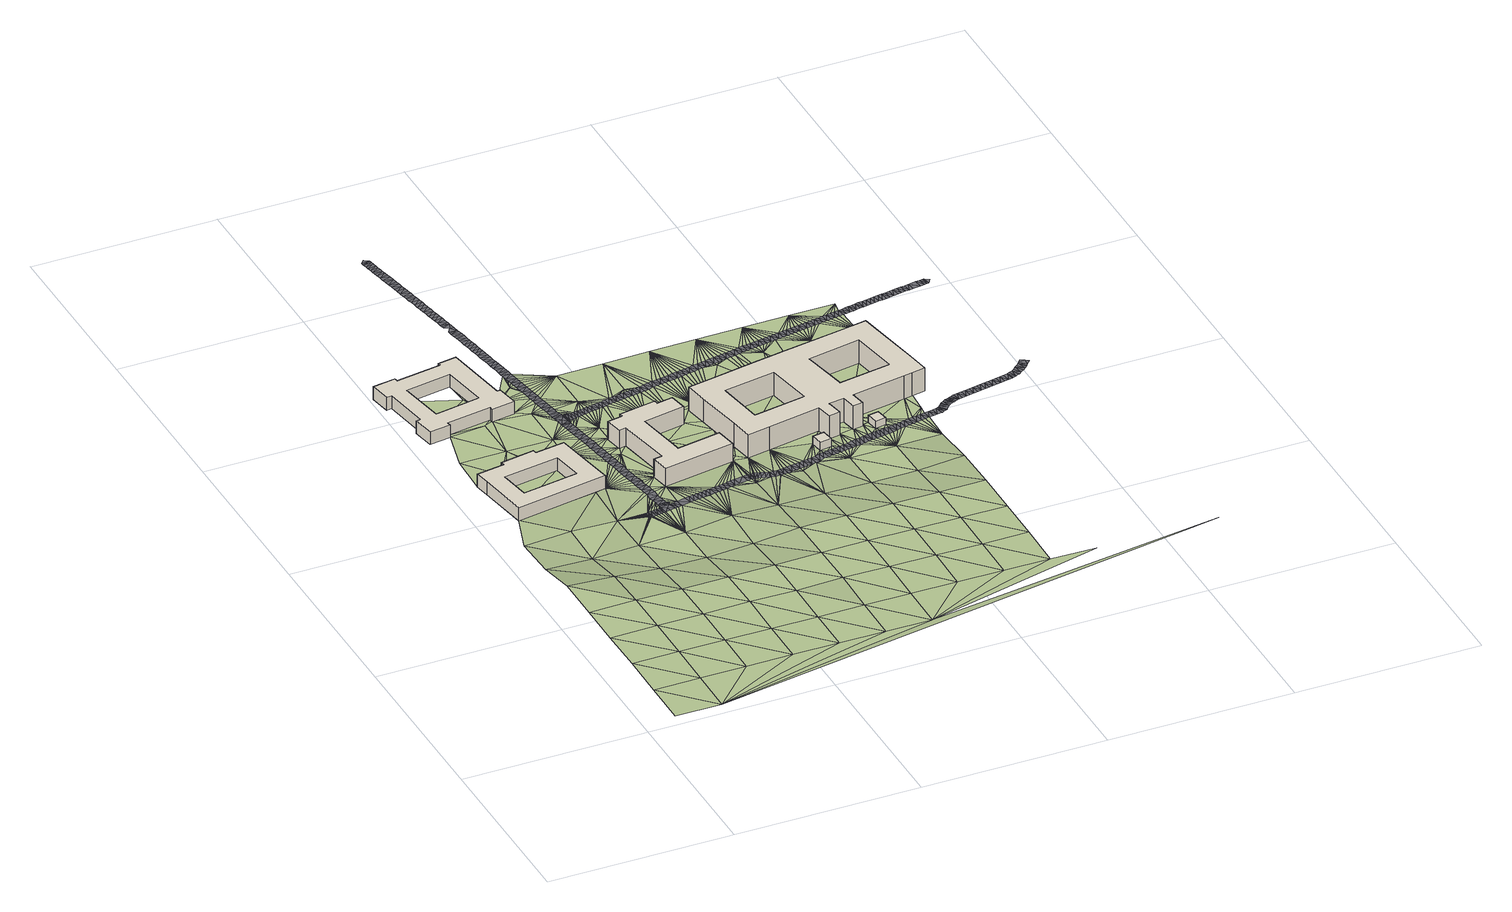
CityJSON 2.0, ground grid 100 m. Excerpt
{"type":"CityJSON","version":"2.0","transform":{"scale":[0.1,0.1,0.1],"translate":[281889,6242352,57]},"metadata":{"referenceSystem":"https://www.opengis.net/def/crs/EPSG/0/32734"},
"CityObjects":{
"building1":{"type":"Building","attributes":{"osm_building":"dormitory","osm_building:levels":"2","osm_residential":"university","osm_type":"multipolygon","osm_address":"Post Graduate Residence Bellville 7530 Cape Town","plus_code":"4FRW3J8R+39J","ground_height":60.79,"building_height":6.9,"roof_height":67.69},"geometry":[{"type":"Solid","lod":"1","boundaries":[[[[0,1,2,3]],[[1,4,5,2]],[[4,6,7,5]],[[6,8,9,7]],[[8,10,11,9]],[[10,12,13,11]],[[12,14,15,13]],[[14,16,17,15]],[[16,18,19,17]],[[18,20,21,19]],[[20,0,3,21]],[[22,23,24,25]],[[23,26,27,24]],[[26,28,29,27]],[[28,22,25,29]],[[3,2,5,7,9,11,13,15,17,19,21],[25,24,27,29]],[[20,18,16,14,12,10,8,6,4,1,0],[28,26,23,22]]]]}]},
"building2":{"type":"Building","attributes":{"osm_building":"dormitory","osm_building:levels":"2","osm_residential":"university","osm_type":"multipolygon","osm_address":"Heros House Residence Bellville 7530 Cape Town","plus_code":"4FRW3J8R+97Q","ground_height":61.1,"building_height":6.9,"roof_height":68},"geometry":[{"type":"Solid","lod":"1","boundaries":[[[[30,31,32,33]],[[31,34,35,32]],[[34,36,37,35]],[[36,38,39,37]],[[38,40,41,39]],[[40,42,43,41]],[[42,44,45,43]],[[44,46,47,45]],[[46,48,49,47]],[[48,50,51,49]],[[50,52,53,51]],[[52,54,55,53]],[[54,56,57,55]],[[56,58,59,57]],[[58,60,61,59]],[[60,62,63,61]],[[62,64,65,63]],[[64,30,33,65]],[[66,67,68,69]],[[67,70,71,68]],[[70,72,73,71]],[[72,66,69,73]],[[33,32,35,37,39,41,43,45,47,49,51,53,55,57,59,61,63,65],[69,68,71,73]],[[64,62,60,58,56,54,52,50,48,46,44,42,40,38,36,34,31,30],[72,70,67,66]]]]}]},
"building3":{"type":"Building","attributes":{"osm_building":"dormitory","osm_building:levels":"3","osm_residential":"university","osm_address":"Anglo Residence Bellville 7530 Cape Town","plus_code":"4FRW3J8R+3GW","ground_height":60.95,"building_height":9.7,"roof_height":70.65},"geometry":[{"type":"Solid","lod":"1","boundaries":[[[[74,75,76,77]],[[75,78,79,76]],[[78,80,81,79]],[[80,82,83,81]],[[82,84,85,83]],[[84,86,87,85]],[[86,88,89,87]],[[88,90,91,89]],[[90,92,93,91]],[[92,94,95,93]],[[94,96,97,95]],[[96,98,99,97]],[[98,100,101,99]],[[100,102,103,101]],[[102,104,105,103]],[[104,106,107,105]],[[106,108,109,107]],[[108,74,77,109]],[[77,76,79,81,83,85,87,89,91,93,95,97,99,101,103,105,107,109]],[[108,106,104,102,100,98,96,94,92,90,88,86,84,82,80,78,75,74]]]]}]},
"building4":{"type":"Building","attributes":{"osm_building":"yes","osm_building:levels":"1","plus_code":"4FRW3J7R+XVM","ground_height":61.16,"building_height":4.1,"roof_height":65.26},"geometry":[{"type":"Solid","lod":"1","boundaries":[[[[110,111,112,113]],[[111,114,115,112]],[[114,116,117,115]],[[116,118,119,117]],[[118,110,113,119]],[[113,112,115,117,119]],[[118,116,114,111,110]]]]}]},
"building5":{"type":"Building","attributes":{"osm_building":"dormitory","osm_building:levels":"4","osm_residential":"university","osm_type":"multipolygon","osm_address":"Freedom Square Residence Bellville 7530 Cape Town","plus_code":"4FRW3J8R+4WF","ground_height":61.73,"building_height":12.5,"roof_height":74.23},"geometry":[{"type":"Solid","lod":"1","boundaries":[[[[120,121,122,123]],[[121,124,125,122]],[[124,126,127,125]],[[126,128,129,127]],[[128,130,131,129]],[[130,132,133,131]],[[132,134,135,133]],[[134,136,137,135]],[[136,138,139,137]],[[138,140,141,139]],[[140,142,143,141]],[[142,144,145,143]],[[144,146,147,145]],[[146,148,149,147]],[[148,150,151,149]],[[150,152,153,151]],[[152,154,155,153]],[[154,156,157,155]],[[156,158,159,157]],[[158,160,161,159]],[[160,162,163,161]],[[162,164,165,163]],[[164,166,167,165]],[[166,168,169,167]],[[168,170,171,169]],[[170,172,173,171]],[[172,120,123,173]],[[174,175,176,177]],[[175,178,179,176]],[[178,180,181,179]],[[180,174,177,181]],[[182,183,184,185]],[[183,186,187,184]],[[186,188,189,187]],[[188,182,185,189]],[[123,122,125,127,129,131,133,135,137,139,141,143,145,147,149,151,153,155,157,159,161,163,165,167,169,171,173],[177,176,179,181],[185,184,187,189]],[[172,170,168,166,164,162,160,158,156,154,152,150,148,146,144,142,140,138,136,134,132,130,128,126,124,121,120],[180,178,175,174],[188,186,183,182]]]]}]},
"building6":{"type":"Building","attributes":{"osm_building":"yes","osm_building:levels":"1","plus_code":"4FRW3J8V+222","ground_height":61.37,"building_height":4.1,"roof_height":65.47},"geometry":[{"type":"Solid","lod":"1","boundaries":[[[[190,191,192,193]],[[191,194,195,192]],[[194,196,197,195]],[[196,190,193,197]],[[193,192,195,197]],[[196,194,191,190]]]]}]},
"terrain1":{"type":"TINRelief","geometry":[{"type":"CompositeSurface","lod":"1","boundaries":[[[198,199,200]],[[201,202,199]],[[201,199,198]],[[203,204,202]],[[203,202,201]],[[205,204,206]],[[206,204,203]],[[201,198,207]],[[208,209,205]],[[201,207,203]],[[208,205,206]],[[210,211,209]],[[206,203,212]],[[210,209,208]],[[212,203,207]],[[198,213,207]],[[214,211,215]],[[208,206,216]],[[215,211,210]],[[216,206,212]],[[217,218,214]],[[208,219,210]],[[217,214,215]],[[212,207,213]],[[208,216,219]],[[213,198,220]],[[221,215,210]],[[222,216,212]],[[223,224,225]],[[210,219,221]],[[223,225,226]],[[222,212,213]],[[216,227,219]],[[217,215,228]],[[217,229,218]],[[215,221,230]],[[224,223,231]],[[216,222,227]],[[232,233,234]],[[231,235,224]],[[220,198,236]],[[228,215,230]],[[223,237,231]],[[238,221,219]],[[222,213,220]],[[227,238,219]],[[239,235,240]],[[6,218,229]],[[234,233,241]],[[217,228,229]],[[231,237,242]],[[221,243,230]],[[240,235,231]],[[244,245,246]],[[247,227,222]],[[243,221,238]],[[231,242,248]],[[249,239,240]],[[247,222,220]],[[250,228,230]],[[198,251,236]],[[252,246,245]],[[240,231,253]],[[227,254,238]],[[255,250,230]],[[256,255,230]],[[257,256,230]],[[258,230,243]],[[259,257,230]],[[260,259,230]],[[248,261,262]],[[263,260,230]],[[228,6,229]],[[264,231,248]],[[258,263,230]],[[228,265,266]],[[228,266,267]],[[228,268,265]],[[269,228,267]],[[269,270,228]],[[271,268,228]],[[228,250,271]],[[272,228,270]],[[228,272,273]],[[254,227,247]],[[274,228,273]],[[240,253,249]],[[228,274,275]],[[228,275,276]],[[228,276,277]],[[228,277,278]],[[228,278,279]],[[279,280,228]],[[228,280,281]],[[281,282,228]],[[253,231,264]],[[283,6,228]],[[284,243,238]],[[282,285,228]],[[286,246,252]],[[264,248,262]],[[287,263,258]],[[258,288,287]],[[247,220,236]],[[258,289,288]],[[258,290,289]],[[291,290,258]],[[284,238,254]],[[258,292,291]],[[228,285,283]],[[293,292,258]],[[294,295,282]],[[296,295,294]],[[297,298,296]],[[299,293,258]],[[298,297,300]],[[299,258,301]],[[302,303,300]],[[6,304,262]],[[243,305,258]],[[301,258,306]],[[307,253,264]],[[308,253,307]],[[302,309,303]],[[6,283,310]],[[296,298,295]],[[258,311,306]],[[282,295,285]],[[310,312,6]],[[312,313,6]],[[298,300,303]],[[314,6,313]],[[315,309,316]],[[317,6,314]],[[318,6,317]],[[247,319,254]],[[320,6,318]],[[309,315,303]],[[6,320,321]],[[322,323,316]],[[324,6,321]],[[323,315,316]],[[325,6,324]],[[323,322,326]],[[305,243,284]],[[325,327,6]],[[328,311,258]],[[327,329,6]],[[329,304,6]],[[330,264,262]],[[331,328,258]],[[304,332,262]],[[333,262,332]],[[319,247,236]],[[333,334,262]],[[262,334,335]],[[336,262,335]],[[331,258,337]],[[338,262,336]],[[339,262,338]],[[262,339,340]],[[340,341,262]],[[330,262,341]],[[342,343,344]],[[345,346,347]],[[345,347,348]],[[264,349,307]],[[308,350,343]],[[351,352,348]],[[264,330,353]],[[353,354,264]],[[348,347,351]],[[264,354,355]],[[264,355,356]],[[264,356,357]],[[284,254,358]],[[352,359,360]],[[307,361,308]],[[357,362,264]],[[359,363,360]],[[362,364,264]],[[337,258,365]],[[264,364,349]],[[352,351,359]],[[365,258,305]],[[366,367,368]],[[369,367,366]],[[98,370,363]],[[98,371,370]],[[372,371,98]],[[372,98,373]],[[361,374,308]],[[373,375,376]],[[363,359,98]],[[308,374,350]],[[377,307,349]],[[368,376,375]],[[358,254,319]],[[377,378,307]],[[379,307,378]],[[366,368,375]],[[343,380,344]],[[342,344,381]],[[382,307,379]],[[383,343,350]],[[369,375,384]],[[369,366,375]],[[385,307,382]],[[383,386,343]],[[387,384,375]],[[385,388,307]],[[380,343,386]],[[389,307,388]],[[307,389,361]],[[390,391,392]],[[390,392,393]],[[98,375,373]],[[393,392,394]],[[394,392,395]],[[396,387,94]],[[397,395,392]],[[391,396,94]],[[397,392,398]],[[359,399,98]],[[337,365,400]],[[401,402,398]],[[305,284,403]],[[404,402,401]],[[405,404,401]],[[94,387,375]],[[392,391,94]],[[406,407,405]],[[344,380,408]],[[409,98,399]],[[410,407,406]],[[411,344,408]],[[410,406,412]],[[401,398,392]],[[413,344,411]],[[412,406,414]],[[413,415,344]],[[416,344,415]],[[417,418,419]],[[419,420,421]],[[422,344,416]],[[423,400,365]],[[344,422,381]],[[419,421,417]],[[319,236,251]],[[420,424,425]],[[426,427,428]],[[98,409,429]],[[430,414,431]],[[432,424,433]],[[428,434,426]],[[435,430,431]],[[420,425,421]],[[401,406,405]],[[431,436,435]],[[403,284,358]],[[436,431,437]],[[438,426,439]],[[437,431,433]],[[426,434,439]],[[365,440,423]],[[425,424,432]],[[441,438,442]],[[98,429,443]],[[406,431,414]],[[439,442,438]],[[444,441,445]],[[446,432,433]],[[392,447,401]],[[94,447,392]],[[440,365,448]],[[98,443,449]],[[433,431,446]],[[441,442,445]],[[305,450,365]],[[451,98,449]],[[448,365,452]],[[453,454,444]],[[455,454,453]],[[453,456,455]],[[457,456,453]],[[453,458,457]],[[431,459,446]],[[460,98,451]],[[444,445,453]],[[452,461,448]],[[358,319,462]],[[463,452,365]],[[464,431,406]],[[459,431,465]],[[305,403,450]],[[466,98,460]],[[461,452,467]],[[468,469,458]],[[468,470,469]],[[471,470,468]],[[465,431,472]],[[453,445,473]],[[471,468,474]],[[463,365,475]],[[464,406,476]],[[477,474,468]],[[478,477,468]],[[468,479,478]],[[480,479,468]],[[467,452,463]],[[480,468,481]],[[319,251,462]],[[481,468,482]],[[453,473,483]],[[431,484,472]],[[485,431,464]],[[482,468,486]],[[475,365,487]],[[453,483,488]],[[484,431,489]],[[458,453,468]],[[487,365,490]],[[491,431,485]],[[492,453,488]],[[489,431,493]],[[358,494,403]],[[453,492,495]],[[431,491,493]],[[365,450,496]],[[490,365,496]],[[453,495,497]],[[98,466,498]],[[497,499,453]],[[358,462,494]],[[500,501,502]],[[491,485,503]],[[504,453,499]],[[504,505,453]],[[453,506,468]],[[450,403,507]],[[506,453,505]],[[485,508,503]],[[509,490,496]],[[510,498,466]],[[510,511,498]],[[403,494,507]],[[512,501,500]],[[513,508,485]],[[508,514,503]],[[498,511,515]],[[516,517,509]],[[462,251,518]],[[198,519,251]],[[496,516,509]],[[514,508,520]],[[521,502,501]],[[522,498,515]],[[516,523,517]],[[508,524,520]],[[450,525,496]],[[498,522,526]],[[524,508,527]],[[528,523,516]],[[468,506,529]],[[462,518,494]],[[527,508,530]],[[531,498,526]],[[513,532,508]],[[450,507,525]],[[533,528,516]],[[534,535,536]],[[530,508,537]],[[516,496,538]],[[535,529,506]],[[539,533,516]],[[534,536,540]],[[531,541,498]],[[516,542,539]],[[543,537,508]],[[516,544,542]],[[508,532,545]],[[541,546,498]],[[547,498,546]],[[534,540,548]],[[498,547,549]],[[532,550,545]],[[516,551,544]],[[543,508,552]],[[512,553,501]],[[554,551,516]],[[521,501,553]],[[555,534,548]],[[538,496,556]],[[534,529,535]],[[508,557,552]],[[554,516,558]],[[545,557,508]],[[498,559,512]],[[507,494,560]],[[556,496,561]],[[562,534,555]],[[516,563,558]],[[498,549,140]],[[563,516,538]],[[549,564,140]],[[496,525,565]],[[561,496,566]],[[140,564,567]],[[567,568,140]],[[569,140,568]],[[559,498,140]],[[140,569,570]],[[534,562,571]],[[565,566,496]],[[572,140,570]],[[512,559,138]],[[560,494,518]],[[573,534,571]],[[140,572,574]],[[251,575,518]],[[529,534,573]],[[557,545,576]],[[140,138,559]],[[577,140,574]],[[553,512,138]],[[578,545,521]],[[579,576,545]],[[577,580,140]],[[521,553,581]],[[525,507,582]],[[583,529,573]],[[545,584,579]],[[521,581,578]],[[581,553,138]],[[566,565,585]],[[583,586,529]],[[587,580,588]],[[589,585,565]],[[584,545,590]],[[580,591,140]],[[545,578,590]],[[582,507,560]],[[586,592,529]],[[593,589,565]],[[591,580,587]],[[590,594,584]],[[595,591,587]],[[596,593,565]],[[597,593,596]],[[565,525,598]],[[599,597,596]],[[595,600,591]],[[594,590,601]],[[602,599,596]],[[603,591,600]],[[560,518,575]],[[590,604,601]],[[605,529,592]],[[590,578,606]],[[598,525,582]],[[607,602,596]],[[591,603,608]],[[604,590,609]],[[610,596,565]],[[607,596,611]],[[612,591,608]],[[575,251,613]],[[614,609,590]],[[592,615,605]],[[616,611,596]],[[591,612,617]],[[614,590,618]],[[615,619,605]],[[620,616,596]],[[590,606,621]],[[621,618,590]],[[622,605,619]],[[623,582,560]],[[596,610,620]],[[565,598,624]],[[565,624,610]],[[625,626,627]],[[622,628,605]],[[629,591,617]],[[630,605,628]],[[623,560,575]],[[606,631,621]],[[632,605,630]],[[606,633,631]],[[629,617,634]],[[632,635,605]],[[633,606,636]],[[637,629,634]],[[638,598,582]],[[639,605,635]],[[636,606,640]],[[637,641,629]],[[639,642,605]],[[627,626,643]],[[641,644,114]],[[610,645,646]],[[629,647,591]],[[640,606,648]],[[638,582,623]],[[642,649,605]],[[629,641,114]],[[624,645,610]],[[644,650,114]],[[646,645,651]],[[652,625,627]],[[613,251,653]],[[114,650,654]],[[655,651,645]],[[648,606,656]],[[657,624,598]],[[658,655,645]],[[659,114,654]],[[645,660,658]],[[623,575,613]],[[659,654,661]],[[662,605,649]],[[657,598,638]],[[606,663,656]],[[660,645,664]],[[665,659,661]],[[666,647,629]],[[656,667,648]],[[668,664,645]],[[669,659,665]],[[670,671,659]],[[627,643,652]],[[666,671,670]],[[662,649,672]],[[659,669,670]],[[673,667,656]],[[674,668,645]],[[675,645,624]],[[647,666,670]],[[672,676,662]],[[656,677,673]],[[645,678,674]],[[669,679,670]],[[662,676,680]],[[638,623,681]],[[656,682,677]],[[645,683,678]],[[675,624,657]],[[679,684,670]],[[662,680,685]],[[645,686,683]],[[682,656,687]],[[684,679,688]],[[685,689,662]],[[681,623,613]],[[656,690,687]],[[656,663,690]],[[684,688,691]],[[662,689,692]],[[693,684,691]],[[694,662,692]],[[645,695,686]],[[690,663,696]],[[697,657,638]],[[698,699,684]],[[694,700,662]],[[695,645,675]],[[698,684,693]],[[701,696,663]],[[701,663,702]],[[703,662,700]],[[698,693,704]],[[697,638,681]],[[705,699,698]],[[662,703,706]],[[695,707,686]],[[708,698,704]],[[702,709,701]],[[662,706,710]],[[711,707,695]],[[708,712,698]],[[675,657,713]],[[711,695,714]],[[715,698,712]],[[716,714,695]],[[709,702,717]],[[715,712,718]],[[713,657,697]],[[716,695,719]],[[709,717,720]],[[662,710,721]],[[702,722,717]],[[715,718,196]],[[196,718,723]],[[719,695,724]],[[725,726,727]],[[728,720,717]],[[725,715,194]],[[726,725,194]],[[715,196,194]],[[723,729,196]],[[730,724,695]],[[717,731,728]],[[732,695,675]],[[733,196,729]],[[721,710,734]],[[194,735,726]],[[736,730,695]],[[731,717,737]],[[722,738,717]],[[190,196,733]],[[734,739,721]],[[736,695,740]],[[741,737,717]],[[191,726,735]],[[732,675,713]],[[194,191,735]],[[721,739,742]],[[733,743,190]],[[695,744,740]],[[741,717,745]],[[746,747,748]],[[721,742,749]],[[190,743,750]],[[751,744,695]],[[752,745,717]],[[738,753,717]],[[191,190,754]],[[721,749,755]],[[750,754,190]],[[717,756,752]],[[755,757,721]],[[717,753,756]],[[758,191,754]],[[695,759,751]],[[760,721,757]],[[759,695,732]],[[761,191,758]],[[762,726,191]],[[721,760,763]],[[764,191,761]],[[721,763,765]],[[746,766,747]],[[738,767,753]],[[721,765,768]],[[751,759,769]],[[770,748,747]],[[762,191,764]],[[769,759,771]],[[772,771,759]],[[767,773,753]],[[759,774,772]],[[773,767,775]],[[721,768,776]],[[762,764,777]],[[738,778,767]],[[779,775,767]],[[759,780,774]],[[781,777,782]],[[783,779,767]],[[784,780,759]],[[770,747,766]],[[785,776,768]],[[781,782,786]],[[783,767,787]],[[781,762,777]],[[788,776,785]],[[781,786,789]],[[790,787,767]],[[788,791,776]],[[790,767,792]],[[776,791,793]],[[762,781,794]],[[792,767,795]],[[776,793,796]],[[797,795,767]],[[796,798,776]],[[799,797,767]],[[776,798,800]],[[767,801,799]],[[776,800,802]],[[767,778,803]],[[804,776,802]],[[803,801,767]],[[804,805,776]],[[806,776,805]],[[778,807,803]],[[808,801,803]],[[809,776,806]],[[810,808,803]],[[811,810,803]],[[812,811,803]],[[809,806,813]],[[803,814,812]],[[815,809,813]],[[816,814,803]],[[817,816,803]],[[809,815,818]],[[809,818,819]]]}]},
"road1":{"type":"Road","attributes":{"osm_access":"private","osm_highway":"service","osm_is_in":"Bellville Campus, Cape Peninsula University of Technology, Bellville, Western Cape, South Africa","osm_lanes":"2","osm_maxspeed":"30","osm_name":"Science Way","osm_surface":"asphalt"},"geometry":[{"type":"MultiSurface","lod":"1","boundaries":[[[820,821,822]],[[822,821,823]],[[823,824,825]],[[826,824,827]],[[828,829,830]],[[831,828,832]],[[832,833,834]],[[835,836,837]],[[838,835,839]],[[837,836,827]],[[840,830,841]],[[840,842,839]],[[843,844,845]],[[844,843,846]],[[847,848,849]],[[850,851,852]],[[849,852,847]],[[853,851,854]],[[848,845,849]],[[855,849,845]],[[844,821,820]],[[846,821,844]],[[854,851,856]],[[850,856,851]],[[850,852,849]],[[845,844,855]],[[833,857,858]],[[859,853,854]],[[860,861,862]],[[486,381,422]],[[860,863,864]],[[865,866,867]],[[868,866,861]],[[862,861,866]],[[486,863,381]],[[411,479,413]],[[477,408,380]],[[408,477,411]],[[481,416,415]],[[867,866,868]],[[479,415,413]],[[416,481,422]],[[380,386,471]],[[865,867,869]],[[840,841,842]],[[838,839,842]],[[870,871,869]],[[838,836,835]],[[822,823,825]],[[825,824,826]],[[836,826,827]],[[870,872,857]],[[833,858,834]],[[869,872,870]],[[834,873,832]],[[830,829,841]],[[832,873,831]],[[831,829,828]],[[872,858,857]],[[871,865,869]],[[874,875,876]],[[877,878,879]],[[880,881,879]],[[882,883,884]],[[875,885,876]],[[886,884,876]],[[875,874,878]],[[887,888,889]],[[890,891,892]],[[891,890,887]],[[893,880,894]],[[884,886,882]],[[886,876,885]],[[893,894,889]],[[892,895,896]],[[883,882,897]],[[898,899,900]],[[901,902,903]],[[897,903,902]],[[902,883,897]],[[903,904,899]],[[898,900,905]],[[904,900,899]],[[903,899,901]],[[906,907,908]],[[906,908,909]],[[910,909,911]],[[912,913,914]],[[914,915,916]],[[917,918,915]],[[907,919,917]],[[920,919,907]],[[910,906,909]],[[911,859,910]],[[912,914,916]],[[916,915,918]],[[919,918,917]],[[920,907,906]],[[911,853,859]],[[913,912,921]],[[889,922,893]],[[923,924,925]],[[921,924,926]],[[893,881,880]],[[878,877,875]],[[879,927,877]],[[881,927,879]],[[928,895,923]],[[895,928,929]],[[921,925,924]],[[895,929,896]],[[888,922,889]],[[892,896,890]],[[888,887,890]],[[923,925,928]],[[926,913,921]],[[324,390,325]],[[396,321,320]],[[327,325,390]],[[394,304,329]],[[390,393,327]],[[327,394,329]],[[321,396,324]],[[313,367,314]],[[376,312,310]],[[312,376,313]],[[384,318,317]],[[394,327,393]],[[367,317,314]],[[318,384,320]],[[310,283,372]],[[304,394,395]],[[402,335,334]],[[333,332,397]],[[405,336,335]],[[410,340,339]],[[405,338,336]],[[410,339,338]],[[402,334,333]],[[402,333,398]],[[397,332,304]],[[335,402,404]],[[410,338,407]],[[405,335,404]],[[405,407,338]],[[397,398,333]],[[304,395,397]],[[412,340,410]],[[348,352,315]],[[345,315,323]],[[323,326,346]],[[298,303,360]],[[360,303,315]],[[315,352,360]],[[363,298,360]],[[326,930,346]],[[345,348,315]],[[345,323,346]],[[317,367,369]],[[384,317,369]],[[285,295,370]],[[384,387,320]],[[324,391,390]],[[396,320,387]],[[396,391,324]],[[372,283,285]],[[372,285,371]],[[370,295,298]],[[285,370,371]],[[313,368,367]],[[310,373,376]],[[368,313,376]],[[372,373,310]],[[298,363,370]],[[456,389,388]],[[454,385,382]],[[379,441,382]],[[374,361,457]],[[457,361,456]],[[361,389,456]],[[385,454,388]],[[364,931,349]],[[362,420,364]],[[426,378,377]],[[458,374,457]],[[931,377,349]],[[378,438,379]],[[362,357,420]],[[374,458,469]],[[415,480,481]],[[482,422,481]],[[383,350,469]],[[482,486,422]],[[860,932,861]],[[932,860,864]],[[864,863,486]],[[386,383,471]],[[477,380,474]],[[470,471,383]],[[383,469,470]],[[480,415,479]],[[479,411,478]],[[478,411,477]],[[471,474,380]],[[350,374,469]],[[354,437,355]],[[435,353,330]],[[353,435,354]],[[357,424,420]],[[419,364,420]],[[437,356,355]],[[419,418,364]],[[330,341,414]],[[435,330,430]],[[414,341,340]],[[330,414,430]],[[424,356,433]],[[437,354,436]],[[356,437,433]],[[436,354,435]],[[340,412,414]],[[441,444,382]],[[379,438,441]],[[438,378,426]],[[427,426,377]],[[388,455,456]],[[454,382,444]],[[454,455,388]],[[377,931,427]],[[364,418,931]],[[356,424,357]]]}]},
"road2":{"type":"Road","attributes":{"osm_highway":"service","osm_lanes":"2","osm_surface":"asphalt"},"geometry":[{"type":"MultiSurface","lod":"1","boundaries":[[[255,256,271]],[[259,271,256]],[[266,265,268]],[[250,255,271]],[[268,267,266]],[[271,269,268]],[[259,256,257]],[[287,288,289]],[[289,290,287]],[[291,287,290]],[[259,260,263]],[[287,297,259]],[[287,291,297]],[[287,259,263]],[[259,278,271]],[[300,291,292]],[[272,270,274]],[[271,274,269]],[[270,269,274]],[[273,272,274]],[[275,277,276]],[[277,275,274]],[[274,278,277]],[[267,268,269]],[[279,278,281]],[[281,280,279]],[[278,294,281]],[[282,281,294]],[[294,297,296]],[[278,297,294]],[[274,271,278]],[[297,278,259]],[[291,300,297]],[[292,293,300]],[[309,293,299]],[[301,306,322]],[[309,299,301]],[[302,293,309]],[[301,322,316]],[[316,309,301]],[[930,326,306]],[[326,322,306]],[[306,311,930]],[[293,302,300]],[[930,328,346]],[[347,328,331]],[[328,930,311]],[[400,359,337]],[[429,423,440]],[[400,423,409]],[[359,351,337]],[[337,351,331]],[[448,443,440]],[[448,461,449]],[[467,451,461]],[[463,460,467]],[[328,347,346]],[[487,466,475]],[[347,331,351]],[[463,475,460]],[[588,561,566]],[[556,561,588]],[[588,566,585]],[[593,595,589]],[[538,577,558]],[[589,588,585]],[[597,595,593]],[[538,556,577]],[[538,558,563]],[[595,597,599]],[[429,409,423]],[[440,443,429]],[[400,409,399]],[[451,449,461]],[[460,451,467]],[[460,475,466]],[[449,443,448]],[[359,400,399]],[[510,490,511]],[[515,509,517]],[[511,490,509]],[[528,531,523]],[[517,523,526]],[[549,533,539]],[[531,528,533]],[[549,539,542]],[[510,466,487]],[[510,487,490]],[[522,515,517]],[[523,531,526]],[[517,526,522]],[[511,509,515]],[[546,541,547]],[[547,541,533]],[[541,531,533]],[[547,533,549]],[[564,549,542]],[[542,568,564]],[[551,572,544]],[[574,551,554]],[[580,556,588]],[[577,556,580]],[[588,589,587]],[[595,599,600]],[[595,587,589]],[[599,603,600]],[[577,554,558]],[[607,611,612]],[[611,616,617]],[[602,607,603]],[[610,646,637]],[[650,651,655]],[[651,644,646]],[[610,637,620]],[[616,620,617]],[[650,655,658]],[[572,551,574]],[[603,607,608]],[[564,568,567]],[[568,542,569]],[[570,569,542]],[[572,570,544]],[[574,554,577]],[[612,611,617]],[[620,637,634]],[[634,617,620]],[[646,641,637]],[[608,607,612]],[[641,646,644]],[[644,651,650]],[[658,654,650]],[[661,654,658]],[[660,661,658]],[[544,570,542]],[[603,599,602]],[[664,661,660]],[[669,664,668]],[[668,674,679]],[[678,679,674]],[[665,664,669]],[[678,688,679]],[[679,669,668]],[[691,688,683]],[[688,678,683]],[[664,665,661]],[[686,707,704]],[[707,711,708]],[[683,686,693]],[[719,723,716]],[[733,724,730]],[[724,729,719]],[[716,718,714]],[[714,708,711]],[[743,730,736]],[[693,686,704]],[[708,704,707]],[[693,691,683]],[[718,716,723]],[[729,723,719]],[[733,729,724]],[[714,718,712]],[[714,712,708]],[[750,743,740]],[[743,733,730]],[[758,744,751]],[[740,744,754]],[[761,751,769]],[[754,750,740]],[[758,754,744]],[[758,751,761]],[[761,771,764]],[[761,769,771]],[[743,736,740]],[[772,777,764]],[[774,782,772]],[[786,774,780]],[[933,934,784]],[[935,936,937]],[[934,933,937]],[[786,780,784]],[[938,936,935]],[[939,936,940]],[[941,942,943]],[[939,942,941]],[[938,940,936]],[[943,944,945]],[[782,774,786]],[[789,786,784]],[[784,934,789]],[[946,937,936]],[[939,941,947]],[[947,936,939]],[[934,937,946]],[[772,782,777]],[[948,949,941]],[[950,951,952]],[[941,949,950]],[[950,949,951]],[[953,954,955]],[[951,955,954]],[[956,957,958]],[[953,957,959]],[[956,958,960]],[[941,943,948]],[[948,943,945]],[[772,764,771]],[[952,951,961]],[[961,951,962]],[[951,954,963]],[[964,965,953]],[[965,964,966]],[[964,953,959]],[[965,954,953]],[[962,951,963]],[[956,960,967]],[[968,969,970]],[[969,968,971]],[[972,973,974]],[[970,974,973]],[[975,976,977]],[[975,972,976]],[[978,977,979]],[[956,959,957]],[[960,971,967]],[[967,971,980]],[[980,971,981]],[[982,981,971]],[[968,970,983]],[[972,984,973]],[[973,983,970]],[[972,975,984]],[[971,968,982]],[[977,985,975]],[[977,978,985]],[[986,987,988]],[[988,978,979]],[[988,989,986]],[[989,988,979]],[[990,986,991]],[[992,993,994]],[[990,991,992]],[[990,992,995]],[[994,996,997]],[[994,995,992]],[[998,997,996]],[[996,994,993]],[[986,990,987]],[[999,1000,1001]],[[999,1001,998]],[[998,1001,1002]],[[1003,1004,1005]],[[1006,1007,1005]],[[1007,1003,1005]],[[1007,1002,1003]],[[999,998,996]],[[1008,1006,1009]],[[998,1002,1010]],[[1006,1011,1007]],[[1007,1010,1002]],[[1009,1012,1008]],[[1011,1006,1008]],[[1013,1014,1015]],[[1016,1017,1014]],[[1015,1008,1013]],[[1012,1013,1008]],[[1018,1019,1014]],[[1017,1016,1020]],[[1014,1019,1016]],[[1020,1016,1021]],[[1017,1020,1022]],[[1021,1023,1020]],[[1018,1014,1013]]]}]},
"road3":{"type":"Road","attributes":{"osm_access":"private","osm_highway":"service","osm_is_in":"Bellville Campus, Cape Peninsula University of Technology, Bellville, Western Cape, South Africa","osm_lanes":"2","osm_maxspeed":"20","osm_name":"Mechanical Way","osm_source":"City of Cape Town","osm_surface":"asphalt"},"geometry":[{"type":"MultiSurface","lod":"1","boundaries":[[[417,428,418]],[[418,427,931]],[[421,428,417]],[[425,432,442]],[[432,446,445]],[[446,459,473]],[[465,472,488]],[[465,473,459]],[[425,439,421]],[[492,472,484]],[[427,418,428]],[[434,421,439]],[[442,439,425]],[[473,445,446]],[[442,432,445]],[[428,421,434]],[[483,465,488]],[[483,473,465]],[[495,489,493]],[[488,472,492]],[[492,484,495]],[[493,497,495]],[[493,499,497]],[[484,489,495]],[[504,499,491]],[[503,504,491]],[[520,506,514]],[[503,514,504]],[[524,506,520]],[[491,499,493]],[[536,527,530]],[[548,530,537]],[[555,548,543]],[[562,543,552]],[[543,548,537]],[[527,536,524]],[[557,562,552]],[[514,506,505]],[[505,504,514]],[[535,524,536]],[[548,540,530]],[[536,530,540]],[[535,506,524]],[[592,584,594]],[[573,576,579]],[[594,601,592]],[[619,604,609]],[[601,604,619]],[[583,579,584]],[[576,573,557]],[[628,609,614]],[[571,562,557]],[[571,557,573]],[[584,586,583]],[[583,573,579]],[[555,543,562]],[[619,609,622]],[[621,632,618]],[[601,615,592]],[[635,631,633]],[[615,601,619]],[[621,631,632]],[[592,586,584]],[[614,618,628]],[[618,630,628]],[[622,609,628]],[[635,632,631]],[[633,639,635]],[[632,630,618]],[[639,633,642]],[[642,636,640]],[[672,649,640]],[[642,640,649]],[[672,648,667]],[[672,640,648]],[[673,680,667]],[[636,642,633]],[[689,677,682]],[[673,677,680]],[[700,690,696]],[[696,701,700]],[[690,692,687]],[[689,682,687]],[[706,701,709]],[[680,677,685]],[[667,680,676]],[[689,685,677]],[[692,690,694]],[[687,692,689]],[[672,667,676]],[[701,703,700]],[[700,694,690]],[[701,706,703]],[[706,720,710]],[[728,734,710]],[[728,710,720]],[[706,709,720]],[[742,731,737]],[[731,739,734]],[[755,741,745]],[[741,742,737]],[[745,752,755]],[[763,756,753]],[[763,753,773]],[[773,775,768]],[[779,783,788]],[[768,775,779]],[[787,788,783]],[[756,757,752]],[[739,731,742]],[[749,741,755]],[[760,757,756]],[[763,760,756]],[[755,752,757]],[[742,741,749]],[[773,768,765]],[[765,763,773]],[[779,785,768]],[[785,779,788]],[[793,791,790]],[[787,791,788]],[[790,796,793]],[[790,791,787]],[[800,795,797]],[[792,795,796]],[[804,799,801]],[[808,804,801]],[[799,800,797]],[[810,805,808]],[[811,813,810]],[[808,805,804]],[[796,795,798]],[[812,813,811]],[[814,818,812]],[[798,795,800]],[[800,799,802]],[[804,802,799]],[[819,814,816]],[[819,817,1024]],[[1024,1025,1026]],[[1025,1027,1028]],[[1029,1030,1031]],[[1027,1029,1028]],[[817,819,816]],[[1031,1030,1032]],[[792,796,790]],[[810,813,806]],[[812,815,813]],[[818,815,812]],[[819,818,814]],[[806,805,810]],[[1028,1029,1033]],[[1034,1035,1036]],[[1025,1037,1026]],[[1038,1039,1040]],[[1037,1025,1028]],[[1034,1039,1041]],[[1026,819,1024]],[[1032,1036,1042]],[[1029,1031,1033]],[[1032,1043,1031]],[[1042,1036,1035]],[[1032,1042,1043]],[[1039,1038,1041]],[[1035,1034,1041]],[[1040,1044,1038]],[[1040,1045,1044]],[[1046,1047,1048]],[[1045,1046,1048]],[[1049,1050,1047]],[[1047,1050,1048]],[[1051,1049,1052]],[[1053,1051,1052]],[[1045,1048,1044]],[[1054,1055,1056]],[[1057,1056,1058]],[[1059,1060,1061]],[[1062,1061,1063]],[[1060,1057,1058]],[[1064,1053,1055]],[[1065,1063,1066]],[[1051,1053,1064]],[[1049,1051,1067]],[[1054,1064,1055]],[[1068,1056,1057]],[[1056,1068,1054]],[[1050,1049,1067]],[[1061,1062,1059]],[[1059,1057,1060]],[[1063,1069,1062]],[[1069,1063,1065]],[[1066,1070,1065]],[[734,728,731]]]}]}
},
"vertices":[
[140,2283,32],[153,2204,32],[153,2204,107],[140,2283,107],[198,1927,32],[198,1927,107],[699,2012,32],[699,2012,107],[639,2362,32],[639,2362,107],[478,2338,32],[478,2338,107],[475,2359,32],[475,2359,107],[469,2358,32],[469,2358,107],[318,2332,32],[318,2332,107],[289,2327,32],[289,2327,107],[293,2307,32],[293,2307,107],[251,2204,32],[552,2253,32],[552,2253,107],[251,2204,107],[580,2087,32],[580,2087,107],[278,2038,32],[278,2038,107],
[477,3263,37],[376,3248,37],[376,3248,110],[477,3263,110],[378,3232,37],[378,3232,110],[131,3193,37],[131,3193,110],[127,3214,37],[127,3214,110],[2,3194,37],[2,3194,110],[21,3078,37],[21,3078,110],[49,3082,37],[49,3082,110],[88,2835,37],[88,2835,110],[66,2832,37],[66,2832,110],[85,2713,37],[85,2713,110],[200,2731,37],[200,2731,110],[196,2751,37],[196,2751,110],[442,2789,37],[442,2789,110],[445,2770,37],[445,2770,110],[571,2790,37],[571,2790,110],[551,2910,37],[551,2910,110],[533,2907,37],[533,2907,110],[138,3096,37],[386,3136,37],[386,3136,110],[138,3096,110],[426,2890,37],[426,2890,110],[179,2847,37],[179,2847,110],
[1264,2462,32],[1178,2447,32],[1178,2447,137],[1264,2462,137],[1174,2470,32],[1174,2470,137],[1168,2469,32],[1168,2469,137],[976,2436,32],[976,2436,137],[971,2435,32],[971,2435,137],[974,2414,32],[974,2414,137],[892,2400,32],[892,2400,137],[908,2305,32],[908,2305,137],[948,2312,32],[948,2312,137],[1000,2011,32],[1000,2011,137],[956,2004,32],[956,2004,137],[974,1904,32],[974,1904,137],[1361,1970,32],[1361,1970,137],[1342,2083,32],[1342,2083,137],[1103,2042,32],[1103,2042,137],[1055,2326,32],[1055,2326,137],[1281,2365,32],[1281,2365,137],
[1839,1949,37],[1776,1939,37],[1776,1939,83],[1839,1949,83],[1786,1874,37],[1786,1874,83],[1850,1884,37],[1850,1884,83],[1841,1941,37],[1841,1941,83],
[2381,2638,37],[2254,2617,37],[2254,2617,172],[2381,2638,172],[1969,2570,37],[1969,2570,172],[1907,2560,37],[1907,2560,172],[1821,2545,37],[1821,2545,172],[1759,2535,37],[1759,2535,172],[1479,2485,37],[1479,2485,172],[1353,2464,37],[1353,2464,172],[1375,2339,37],[1375,2339,172],[1419,2081,37],[1419,2081,172],[1440,1958,37],[1440,1958,172],[1563,1980,37],[1563,1980,172],[1850,2032,37],[1850,2032,172],[1866,1946,37],[1866,1946,172],[1929,1957,37],[1929,1957,172],[1913,2043,37],[1913,2043,172],[1995,2056,37],[1995,2056,172],[2010,1975,37],[2010,1975,172],[2065,1984,37],[2065,1984,172],[2064,1987,37],[2064,1987,172],[2050,2066,37],[2050,2066,172],[2057,2067,37],[2057,2067,172],[2344,2117,37],[2344,2117,172],[2390,2125,37],[2390,2125,172],[2467,2137,37],[2467,2137,172],[2448,2258,37],[2448,2258,172],[2402,2516,37],[2402,2516,172],[1829,2154,37],[1542,2104,37],[1542,2104,172],[1829,2154,172],[1501,2361,37],[1501,2361,172],[1783,2408,37],[1783,2408,172],[2322,2238,37],[2038,2191,37],[2038,2191,172],[2322,2238,172],[1990,2445,37],[1990,2445,172],[2278,2495,37],[2278,2495,172],
[2165,1937,44],[2155,2001,44],[2155,2001,85],[2165,1937,85],[2097,1992,44],[2097,1992,85],[2107,1928,44],[2107,1928,85],
[395,2,59],[146,252,63],[146,2,59],[395,252,63],[146,502,66],[395,502,67],[146,752,67],[146,1001,66],[395,752,69],[643,252,63],[395,1001,70],[146,1251,71],[395,1251,57],[146,1501,16],[643,502,66],[892,252,62],[146,1751,6],[395,1501,11],[643,752,69],[395,1751,20],[198,1927,34],[643,1001,66],[1140,252,61],[643,1251,35],[892,502,66],[289,2327,36],[146,2500,39],[140,2283,34],[293,2307,36],[892,752,72],[643,1751,15],[643,2000,32],[643,1501,21],[395,2500,39],[250,2204,38],[278,2038,38],[552,2253,38],[200,2731,38],[1389,252,60],[318,2332,36],[892,1001,67],[196,2751,38],[395,2750,39],[580,2087,38],[469,2358,36],[892,1251,31],[138,3096,41],[179,2847,41],[395,2999,41],[1140,502,64],[475,2359,36],[442,2790,39],[790,1705,24],[1638,252,59],[426,2890,41],[445,2770,39],[1140,752,70],[791,1704,24],[793,1702,24],[795,1701,24],[892,1501,26],[797,1700,24],[798,1699,24],[478,2338,36],[639,2362,38],[800,1698,24],[643,2500,39],[787,1711,24],[786,1713,24],[785,1715,24],[788,1709,24],[785,1717,24],[785,1719,24],[789,1707,24],[785,1722,24],[785,1724,24],[786,1726,24],[787,1728,24],[788,1730,24],[789,1732,24],[790,1733,24],[791,1735,24],[793,1736,24],[795,1738,24],[797,1739,24],[857,1901,32],[1140,1001,69],[861,1878,32],[386,3136,41],[802,1698,24],[805,1697,24],[807,1697,24],[809,1697,24],[811,1698,24],[828,1701,24],[844,1704,24],[799,1740,24],[865,1853,24],[801,1740,24],[803,1741,24],[869,1830,24],[860,1707,24],[819,1744,24],[877,1711,24],[836,1747,24],[873,1806,24],[805,2212,37],[1140,1251,45],[884,1712,24],[643,2750,41],[571,2790,41],[852,1750,24],[853,1925,32],[910,1717,24],[849,1949,32],[845,1973,32],[841,1997,32],[877,1782,24],[868,1754,24],[837,2021,32],[833,2045,32],[1389,502,64],[829,2069,32],[825,2093,32],[875,1755,24],[879,1769,24],[821,2117,32],[817,2140,37],[881,1756,24],[813,2164,37],[943,1722,24],[808,2188,37],[764,2451,39],[957,1725,24],[800,2236,37],[796,2260,37],[792,2284,37],[788,2308,37],[784,2332,37],[980,1729,24],[780,2356,37],[776,2380,40],[772,2404,40],[768,2428,40],[533,2907,43],[551,2910,43],[643,2999,43],[923,1775,24],[924,1764,24],[936,1766,24],[921,1788,24],[733,2634,41],[694,2871,41],[950,1768,24],[921,1789,24],[760,2475,39],[756,2499,39],[752,2523,39],[748,2547,39],[744,2569,39],[1389,752,75],[973,1772,24],[917,1813,24],[702,2825,41],[740,2590,39],[913,1837,24],[738,2602,39],[1140,1501,58],[892,2000,32],[884,2004,32],[888,1980,32],[880,2028,32],[909,1861,24],[905,1885,32],[900,1909,32],[897,1933,32],[698,2848,41],[957,2004,32],[892,1957,32],[727,2668,41],[725,2683,41],[721,2707,41],[682,2941,43],[655,3104,43],[717,2732,41],[690,2894,43],[876,2052,32],[713,2755,41],[686,2918,43],[872,2076,32],[709,2778,41],[705,2801,41],[860,2148,37],[864,2124,32],[892,2250,37],[856,2172,37],[852,2196,37],[848,2220,37],[868,2100,32],[844,2243,37],[840,2267,37],[1021,1780,26],[1028,1736,26],[908,2305,37],[836,2291,37],[1389,1001,73],[832,2315,37],[828,2339,37],[892,2400,40],[824,2363,37],[678,2964,43],[1044,1784,26],[820,2387,40],[675,2988,43],[815,2411,40],[671,3011,43],[811,2435,40],[667,3034,43],[663,3057,43],[785,2620,40],[780,2619,40],[782,2610,40],[784,2598,40],[792,2621,40],[659,3080,43],[1051,1740,26],[788,2576,40],[809,2624,40],[771,2675,43],[773,2663,43],[778,2664,43],[1068,1788,26],[807,2459,40],[892,2500,40],[826,2627,43],[791,2554,40],[785,2665,43],[803,2483,40],[799,2507,40],[795,2530,40],[768,2690,43],[801,2668,43],[1075,1744,26],[764,2714,41],[818,2671,43],[1092,1792,26],[760,2739,41],[835,2673,43],[842,2630,43],[948,2312,37],[1099,1748,26],[1115,1795,26],[1389,1251,68],[1139,1799,26],[1140,1751,26],[892,2750,44],[757,2762,41],[753,2785,41],[749,2808,41],[745,2832,41],[741,2855,41],[859,2633,43],[1163,1803,26],[1123,1752,26],[1638,502,63],[1170,1760,26],[971,2435,40],[880,2637,43],[1187,1807,26],[1146,1756,26],[892,2999,45],[737,2878,43],[733,2902,43],[730,2925,43],[901,2640,43],[852,2676,43],[726,2948,43],[1194,1764,26],[975,2414,40],[722,2971,43],[718,2995,43],[714,3018,43],[710,3041,43],[707,3064,43],[703,3088,43],[872,2680,43],[921,2644,43],[976,2436,40],[699,3111,43],[1217,1768,26],[893,2683,43],[942,2647,43],[1241,1771,26],[983,2655,43],[914,2687,43],[962,2651,43],[1638,752,70],[934,2691,43],[1389,1501,50],[955,2694,43],[1361,1970,37],[976,2698,43],[1103,2042,37],[1140,2250,40],[1055,2326,40],[1004,2658,43],[996,2701,43],[1017,2705,46],[1038,2708,46],[1638,1001,74],[1140,2500,43],[1265,1775,29],[1210,1811,26],[1234,1815,26],[1342,2083,37],[1168,2469,43],[1024,2662,46],[1258,1819,26],[1389,1751,29],[1288,1779,29],[1886,502,61],[3284,499,55],[1045,2665,46],[1281,2365,42],[1281,1823,29],[1312,1783,29],[1066,2669,46],[1638,1251,70],[1305,1827,29],[1086,2672,46],[1360,1791,29],[1140,2999,47],[1107,2676,46],[1353,1834,29],[1174,2470,43],[1381,1794,29],[1140,2750,46],[1058,2712,46],[1079,2716,46],[1131,2680,46],[1476,1770,29],[1392,1794,29],[1100,2719,46],[1376,1838,29],[1402,1794,29],[1155,2684,46],[1415,1790,29],[1264,2462,43],[1378,1838,29],[1381,1838,29],[1123,2723,46],[1394,1838,29],[1178,2447,43],[1430,1785,29],[1179,2688,46],[1389,2250,42],[1451,1778,29],[1147,2728,46],[1498,1767,29],[1203,2693,46],[1472,1771,29],[1389,2000,37],[1886,752,70],[1521,1764,31],[1171,2732,46],[1474,1771,29],[1407,1838,29],[1638,1501,49],[1523,1764,31],[1409,1837,29],[1411,1837,29],[1413,1837,29],[1428,1832,29],[1195,2736,46],[1443,1827,29],[1219,2740,46],[1464,1820,29],[2135,502,60],[1226,2697,46],[1484,1814,29],[1353,2464,46],[1250,2701,46],[1505,1811,29],[1375,2338,42],[1886,1001,72],[1243,2744,46],[1274,2705,49],[1526,1764,31],[1267,2748,49],[1541,1809,31],[1525,1808,31],[1544,1765,31],[1389,2500,46],[1562,1980,39],[1290,2753,49],[1562,1766,31],[1298,2709,49],[1558,1810,31],[1638,1751,31],[1564,1766,31],[1886,1251,71],[1587,1770,31],[1580,1814,31],[1322,2713,49],[1611,1774,31],[1603,1818,31],[1346,2718,49],[1389,2999,50],[1479,2485,46],[1634,1778,31],[1627,1822,31],[1370,2722,49],[1728,1794,31],[1658,1782,31],[1650,1826,31],[2383,502,58],[1394,2726,49],[1314,2757,49],[1681,1786,31],[1674,1830,31],[1418,2730,49],[1338,2761,49],[1705,1790,31],[1441,2734,49],[1362,2765,49],[2135,752,65],[1886,1501,46],[1501,2361,47],[1542,2104,47],[1638,2250,45],[1386,2769,49],[1776,1939,42],[1410,2774,49],[1465,2739,49],[1434,2778,49],[1489,2743,49],[1697,1834,31],[1458,2782,49],[1513,2747,49],[1721,1838,31],[2135,1001,70],[1482,2786,49],[1537,2751,52],[1744,1842,31],[1505,2790,49],[1829,2154,47],[1768,1846,37],[1886,1751,37],[1752,1798,31],[1850,2032,42],[1561,2755,52],[1529,2795,52],[1791,1850,37],[1775,1802,37],[1783,2408,47],[2632,502,56],[1815,1854,37],[1799,1806,37],[1638,2750,52],[2135,1251,70],[1822,1810,37],[1850,1884,42],[1846,1815,37],[1838,1858,37],[1638,2999,52],[1759,2535,49],[1869,1818,37],[1862,1862,37],[1839,1949,42],[1585,2760,52],[1893,1822,37],[1885,1866,37],[1866,1946,42],[1841,1941,42],[1553,2799,52],[1608,2764,52],[1916,1827,37],[2135,1501,47],[1577,2803,52],[1632,2768,52],[1940,1831,37],[1909,1870,37],[1601,2807,52],[2383,752,66],[1656,2772,52],[1963,1835,37],[1929,1957,42],[1625,2811,52],[1987,1839,37],[1680,2776,52],[1932,1874,37],[1649,2815,52],[1704,2780,52],[1956,1878,42],[1673,2820,52],[1979,1882,42],[1696,2824,52],[2135,1751,40],[1728,2785,52],[2383,1001,70],[2010,1975,42],[1913,2043,42],[1720,2828,52],[1752,2789,52],[1821,2545,51],[1744,2832,52],[2002,1886,42],[1995,2056,42],[1768,2836,55],[2010,1843,37],[2026,1890,44],[1776,2793,55],[1792,2840,55],[2033,1847,40],[2049,1894,44],[2383,1251,72],[2057,1851,40],[2065,1984,44],[2080,1855,40],[1886,2750,55],[2073,1898,44],[2104,1859,40],[1800,2797,55],[1886,2999,54],[1907,2560,51],[2096,1902,44],[2127,1863,40],[2064,1987,44],[2057,2067,44],[2050,2066,44],[1823,2801,55],[2120,1906,44],[2151,1867,40],[1846,2805,55],[2383,1501,64],[2143,1910,44],[1816,2845,55],[2135,2000,44],[2174,1871,40],[1870,2809,55],[1968,2570,51],[1839,2848,55],[2198,1875,40],[1893,2813,55],[1862,2852,55],[2167,1914,44],[2221,1879,44],[1916,2817,55],[2038,2191,47],[2135,2250,48],[1990,2445,47],[1885,2856,55],[2190,1918,44],[2245,1883,44],[1939,2820,55],[1985,2828,55],[2214,1922,44],[1909,2860,55],[1962,2824,55],[1932,2864,55],[2237,1926,44],[2383,1751,42],[1955,2868,55],[2261,1930,45],[2344,2117,45],[1978,2872,55],[2284,1934,45],[2001,2875,54],[2322,2238,47],[2135,2750,54],[2025,2879,54],[2268,1887,45],[2278,2495,47],[2292,1891,45],[2315,1895,45],[2009,2832,55],[2339,1899,45],[2032,2836,54],[2135,2999,54],[2308,1938,45],[2255,2617,52],[2055,2840,54],[2362,1903,45],[2383,2000,45],[2331,1942,45],[2078,2844,54],[2385,1907,45],[2048,2883,54],[2355,1946,45],[2101,2848,54],[2071,2887,54],[2378,1950,45],[2125,2851,54],[2094,2891,54],[2148,2855,54],[2117,2895,54],[2390,2125,45],[2171,2859,54],[2140,2899,54],[2194,2863,54],[2164,2902,54],[2217,2867,54],[2187,2906,54],[2240,2871,54],[2210,2910,54],[2383,2750,55],[2233,2914,54],[2256,2918,54],[2280,2922,54],[2381,2638,55],[2264,2875,54],[2383,2999,54],[2287,2878,54],[2310,2882,54],[2333,2886,54],[2303,2926,54],[2356,2890,54],[2326,2930,54],[2379,2894,54],[2380,2894,54],[2349,2933,54],[2372,2937,54],
[626,3553,46],[582,3545,46],[630,3530,46],[586,3523,46],[590,3501,46],[633,3508,46],[637,3485,46],[594,3478,46],[616,3343,45],[656,3373,45],[612,3366,45],[659,3351,45],[620,3321,45],[623,3298,45],[667,3306,45],[601,3433,46],[641,3463,46],[597,3456,46],[644,3440,46],[605,3411,46],[608,3388,46],[652,3395,46],[648,3418,46],[578,3568,46],[624,3565,46],[596,3593,46],[580,3558,46],[569,3623,46],[571,3611,46],[612,3631,47],[609,3645,47],[562,3661,47],[566,3637,47],[558,3685,47],[601,3693,47],[618,3597,46],[605,3669,47],[627,3276,45],[670,3283,45],[597,3717,47],[649,3141,45],[689,3171,45],[646,3164,45],[652,3123,43],[696,3130,45],[638,3209,45],[642,3186,45],[682,3216,45],[685,3193,45],[678,3238,45],[631,3254,45],[634,3231,45],[674,3261,45],[663,3328,45],[468,4184,46],[512,4192,46],[465,4203,46],[515,4173,46],[472,4165,46],[476,4141,46],[480,4117,46],[524,4125,48],[502,4248,46],[458,4240,46],[462,4221,46],[508,4210,46],[505,4229,46],[493,4045,46],[537,4053,48],[489,4069,46],[541,4029,48],[498,4021,46],[502,3997,46],[528,4101,48],[485,4093,46],[506,3973,46],[545,4005,48],[498,4267,46],[449,4295,46],[450,4287,46],[492,4301,46],[452,4278,46],[455,4259,46],[495,4285,46],[493,4295,46],[467,4319,46],[588,3765,47],[540,3781,47],[545,3757,47],[549,3733,47],[592,3741,47],[553,3709,47],[567,3885,48],[523,3877,48],[528,3853,47],[532,3829,47],[571,3861,47],[536,3805,47],[575,3837,47],[579,3813,47],[584,3789,47],[562,3909,48],[532,4077,48],[510,3949,46],[515,3925,46],[558,3933,48],[519,3901,46],[519,4149,48],[554,3957,48],[549,3981,48],[906,1739,24],[755,2637,41],[693,3148,45],
[2409,1911,45],[2402,1954,45],[2456,1919,45],[2446,1962,45],[2432,1915,45],[2458,1920,45],[2474,1926,45],[2461,1920,45],[2465,1970,45],[2487,1932,45],[2490,1933,45],[2492,1934,45],[2493,1936,45],[2425,1958,45],[2457,1967,45],[2495,1938,45],[2506,1950,45],[2474,1980,45],[2516,1961,45],[2485,1992,45],[2541,1977,45],[2504,2005,45],[2528,1969,45],[2547,2027,45],[2551,1981,45],[2562,1985,45],[2535,2022,45],[2575,1990,45],[2486,1994,45],[2488,1995,45],[2489,1996,45],[2523,2018,45],[2518,2015,45],[2521,2017,45],[2559,2031,45],[2597,2041,45],[2605,1998,45],[2628,2002,45],[2585,1994,45],[2673,2011,45],[2642,2050,45],[2650,2007,45],[2687,2058,45],[2695,2015,45],[2718,2020,45],[2732,2067,45],[2740,2024,45],[2571,2036,45],[2573,2036,45],[2575,2037,45],[2620,2045,45],[2665,2054,45],[2710,2063,45],[2785,2033,45],[2777,2076,45],[2755,2072,45],[2763,2028,45],[2800,2080,45],[2808,2037,45],[2831,2041,45],[2853,2046,45],[2845,2089,45],[2822,2085,45],[2876,2050,45],[2867,2093,45],[2888,2097,45],[2898,2054,45],[2900,2055,45],[2902,2056,45],[2921,2063,45],[2939,2071,45],[2942,2072,45],[2944,2073,45],[2959,2084,45],[2921,2110,45],[2948,2130,48],[2975,2095,45],[2904,2104,45],[2934,2120,45],[2977,2096,45],[2991,2109,45],[2974,2153,48],[2961,2142,48],[3013,2132,47],[2980,2161,48],[3005,2122,45],[3006,2124,45],[3017,2170,47],[3033,2155,47],[2994,2177,48],[3034,2157,47],
[2400,2898,54],[2420,2901,54],[2392,2941,54],[2439,2905,54],[2431,2948,54],[2459,2909,54],[2479,2913,54],[2471,2956,54],[2499,2916,54],[2451,2952,54],[2543,2923,54],[2535,2967,54],[2520,2920,54],[2411,2945,54],[2580,2974,54],[2565,2927,54],[2587,2931,54],[2558,2970,54],[2513,2963,54],[2491,2960,54],[2602,2978,54],[2609,2934,54],[2631,2938,54],[2653,2942,54],[2624,2981,54],[2675,2945,54],[2646,2985,54],[2690,2992,54],[2698,2949,54],[2720,2952,54],[2735,2999,54],[2742,2956,54],[2764,2960,53],[2779,3007,53],[2786,2963,53],[2823,3014,53],[2830,2970,53],[2852,2974,53],[2845,3017,53],[2865,2976,53],[2712,2996,54],[2868,3021,53],[2875,2978,53],[2668,2989,54],[2757,3003,53],[2858,3019,53],[2893,3003,53]
]}
